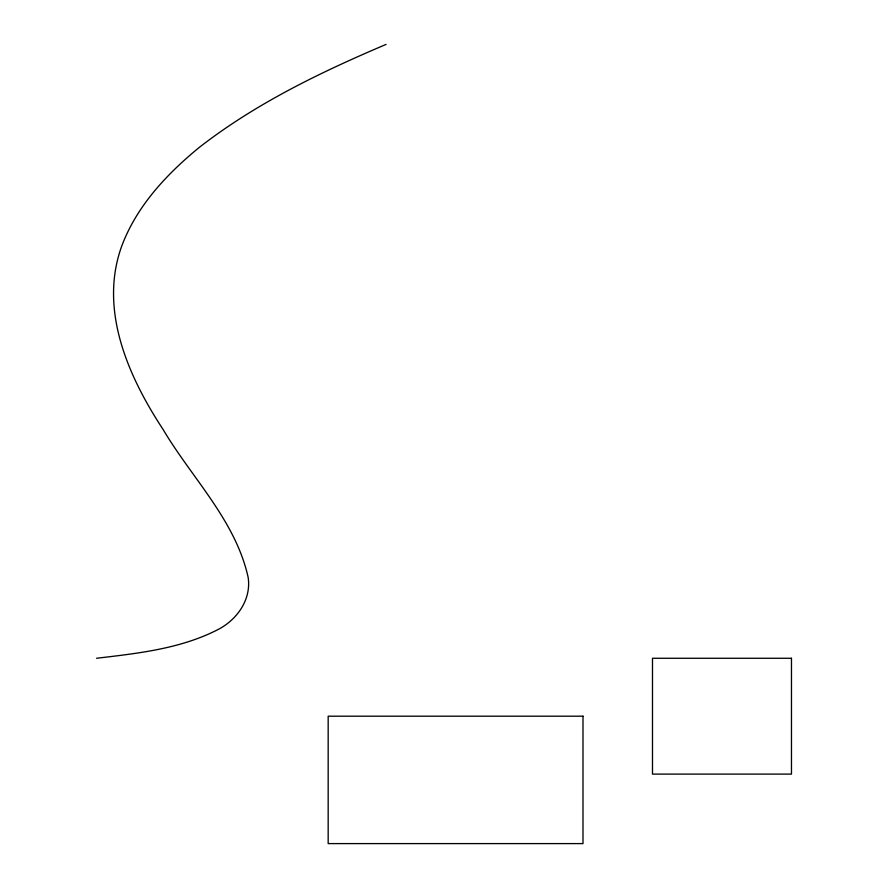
<?xml version="1.0" encoding="UTF-8"?>
<svg xmlns="http://www.w3.org/2000/svg" width="888" height="888" viewBox="0 0 888 888"><rect width="100%" height="100%" fill="white"/><g stroke="black" fill="none" stroke-linecap="round" stroke-linejoin="round"><path stroke-width="1.33" d="M386.091 44.4C320.59 72.206 255.8 103.463 199.367 147.33C166.578 174.192 136.408 206.349 121.501 246.731C98.834 310.256 128.36 376.634 163.126 429.526C191.997 478.244 235.731 520.79 248.185 577.566C251.293 599.012 237.917 618.492 219.725 628.649C181.862 648.706 138.417 653.313 96.526 658.274M791.474 658.274L652.491 658.274L652.491 774.103L791.474 774.103L791.474 658.274M582.994 716.194L328.171 716.194L328.171 843.6L582.994 843.6L582.994 716.194"/></g></svg>
